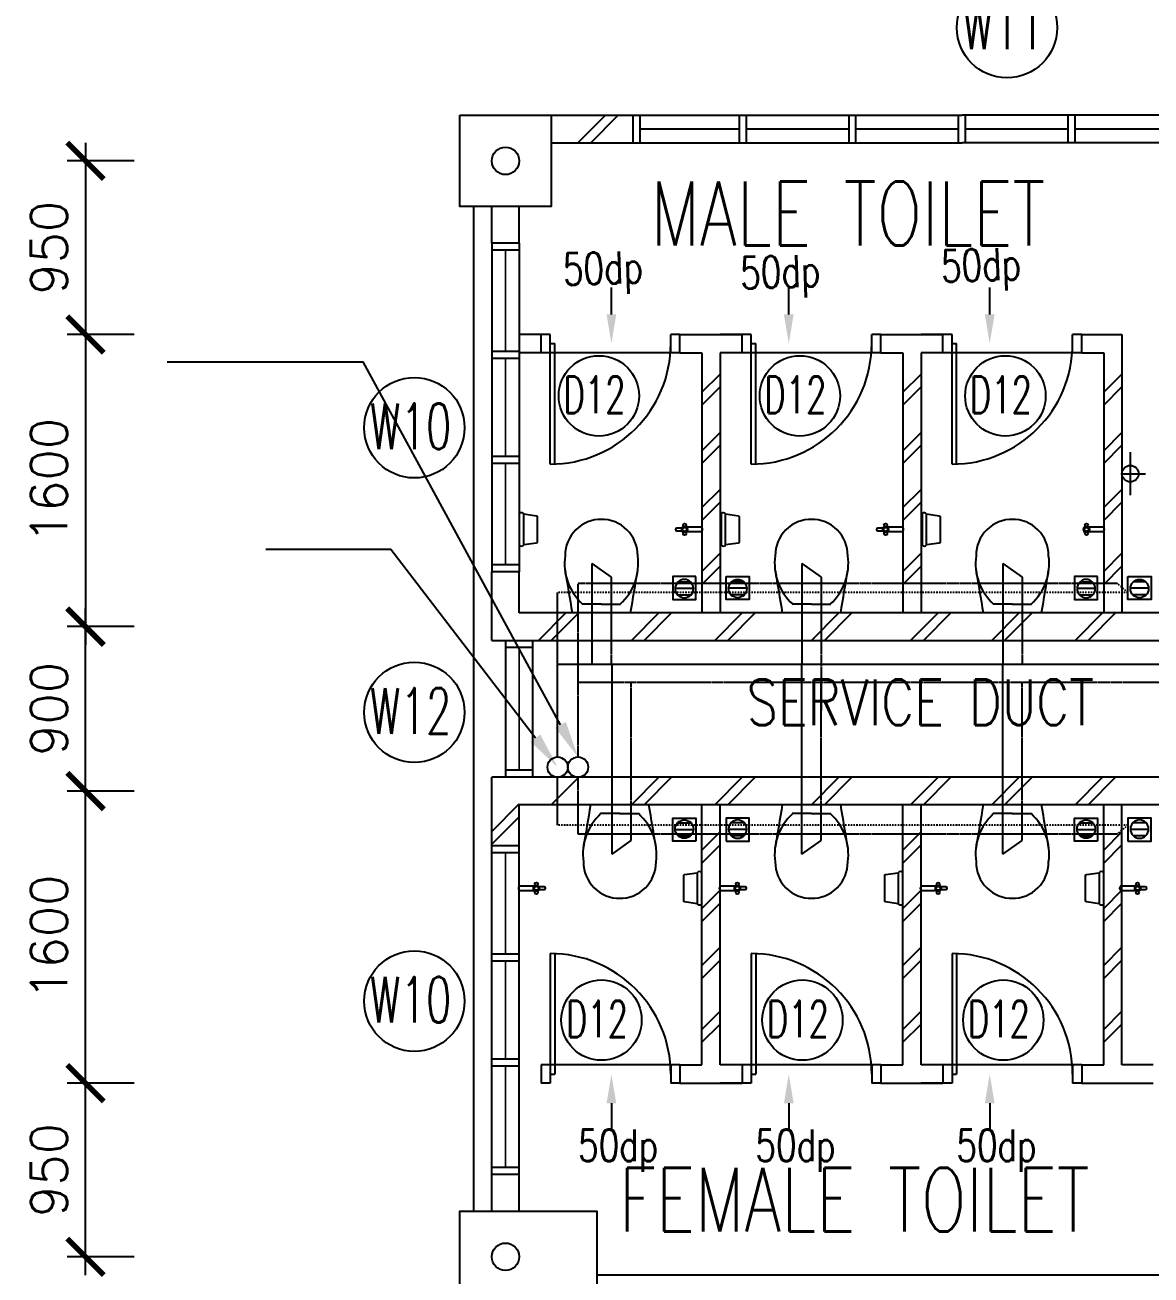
# Model space of a CAD drawing. Extents: x 2332957 to 2465864, y -1012926 to -914299.
# Drawn here: x 2347653 to 2353817, y -944837 to -937993 of the extents above; entities that cross this region are included whole.
import ezdxf
from ezdxf.enums import TextEntityAlignment as Align

# ---------------------------------------------------------------- set-up
doc = ezdxf.new("R2010")
doc.units = 0
doc.header["$LTSCALE"] = 15
doc.header["$MEASUREMENT"] = 0
doc.header["$PDMODE"] = 34
for name, pattern in [('DASHDOT', [1, 0.5, -0.25, 0, -0.25]), ('DIVIDE', [1.25, 0.5, -0.25, 0, -0.25, 0, -0.25]), ('HIDDEN', [0.375, 0.25, -0.125])]:
    doc.linetypes.add(name, pattern=pattern)
doc.layers.get('0').update_dxf_attribs({"linetype": 'CONTINUOUS'})
doc.layers.get('DEFPOINTS').update_dxf_attribs({"linetype": 'CONTINUOUS'})
for name, color, linetype in [('COL', 3, 'CONTINUOUS'), ('DIM', 7, 'CONTINUOUS'), ('DR', 7, 'CONTINUOUS'), ('FIT', 5, 'CONTINUOUS'), ('FITT', 5, 'CONTINUOUS'), ('H', 1, 'CONTINUOUS'), ('PIPE', 5, 'DIVIDE'), ('RWDP', 145, 'CONTINUOUS'), ('SANI', 7, 'CONTINUOUS'), ('SP', 220, 'CONTINUOUS'), ('T25', 7, 'CONTINUOUS'), ('TEX', 2, 'CONTINUOUS'), ('txt', 7, 'CONTINUOUS'), ('VP', 100, 'CONTINUOUS'), ('WALL', 2, 'CONTINUOUS'), ('WIN', 5, 'CONTINUOUS'), ('WIN-T', 7, 'CONTINUOUS'), ('WP', 50, 'DIVIDE')]:
    doc.layers.add(name, color=color, linetype=linetype)
doc.styles.add('ROMANS', font='romans')
doc.styles.get("Standard").update_dxf_attribs({"font": 'ROMANS.SHX'})
doc.dimstyles.new('STANDARD$0', dxfattribs={"dimscale": 0, "dimtxt": 8, "dimasz": 6, "dimexe": 1, "dimexo": 1, "dimgap": 3, "dimtad": 1, "dimdec": 0, "dimlfac": -1, "dimrnd": 1, "dimzin": 0, "dimdsep": 46, "dimtxsty": 'Standard', "dimcen": 0, "dimclrd": 5, "dimclre": 250, "dimadec": 0, "dimazin": 0, "dimtfac": 1, "dimtdec": 4, "dimtofl": 0, "dimtmove": 0, "dimatfit": 3, "dimfxl": 1, "dimtolj": 1, "dimtzin": 0, "dimarcsym": 0})

# ---------------------------------------------------------------- blocks, each defined once
blk = doc.blocks.new('_ARCHTICK')
at = {"color": 0, "linetype": 'ByBlock', "const_width": 0.15}
blk.add_lwpolyline([(-0.5, -0.5), (0.5, 0.5)], dxfattribs=at)
blk = doc.blocks.new('*D133')
at = {"layer": 'DEFPOINTS', "color": 0, "transparency": 16777216}
for p in [(2347983.9, -942187.5), (2348350.4, -942187.5), (2348350.4, -943787.5)]:
    blk.add_point(p, dxfattribs=at)
at = {"layer": 'DIM', "color": 7, "lineweight": -2, "transparency": 16777216}
for p, q in [((2347983.9, -943887.5), (2347983.9, -942087.5)), ((2348250.4, -942187.5), (2347883.9, -942187.5)), ((2348250.4, -943787.5), (2347883.9, -943787.5))]:
    blk.add_line(p, q, dxfattribs=at)
at = {"layer": 'DIM', "color": 7, "lineweight": -2, "transparency": 16777216, "xscale": 200, "yscale": 200, "zscale": 200}
for p, rotation in [((2347983.9, -942187.5), 90), ((2347983.9, -943787.5), 270)]:
    blk.add_blockref('_ARCHTICK', p, dxfattribs=dict(at, rotation=rotation))
at = {"layer": 'DIM', "color": 7, "transparency": 16777216, "insert": (2347783.9, -942987.5), "char_height": 200, "attachment_point": 5, "rotation": 90, "style": 'ROMANS'}
blk.add_mtext('\\A1;1600', dxfattribs=at)
blk = doc.blocks.new('*D134')
at = {"layer": 'DEFPOINTS', "color": 0, "transparency": 16777216}
for p in [(2347983.9, -941287.5), (2348350.4, -941287.5), (2348350.4, -942187.5)]:
    blk.add_point(p, dxfattribs=at)
at = {"layer": 'DIM', "color": 7, "lineweight": -2, "transparency": 16777216}
for p, q in [((2347983.9, -942287.5), (2347983.9, -941187.5)), ((2348250.4, -941287.5), (2347883.9, -941287.5)), ((2348250.4, -942187.5), (2347883.9, -942187.5))]:
    blk.add_line(p, q, dxfattribs=at)
at = {"layer": 'DIM', "color": 7, "lineweight": -2, "transparency": 16777216, "xscale": 200, "yscale": 200, "zscale": 200}
for p, rotation in [((2347983.9, -941287.5), 90), ((2347983.9, -942187.5), 270)]:
    blk.add_blockref('_ARCHTICK', p, dxfattribs=dict(at, rotation=rotation))
at = {"layer": 'DIM', "color": 7, "transparency": 16777216, "insert": (2347783.9, -941737.5), "char_height": 200, "attachment_point": 5, "rotation": 90, "style": 'ROMANS'}
blk.add_mtext('\\A1;900', dxfattribs=at)
blk = doc.blocks.new('*D135')
at = {"layer": 'DEFPOINTS', "color": 0, "transparency": 16777216}
for p in [(2347983.9, -943787.5), (2348350.4, -943787.5), (2348350.4, -944737.5)]:
    blk.add_point(p, dxfattribs=at)
at = {"layer": 'DIM', "color": 7, "lineweight": -2, "transparency": 16777216}
for p, q in [((2347983.9, -944837.5), (2347983.9, -943687.5)), ((2348250.4, -943787.5), (2347883.9, -943787.5)), ((2348250.4, -944737.5), (2347883.9, -944737.5))]:
    blk.add_line(p, q, dxfattribs=at)
at = {"layer": 'DIM', "color": 7, "lineweight": -2, "transparency": 16777216, "xscale": 200, "yscale": 200, "zscale": 200}
for p, rotation in [((2347983.9, -943787.5), 90), ((2347983.9, -944737.5), 270)]:
    blk.add_blockref('_ARCHTICK', p, dxfattribs=dict(at, rotation=rotation))
at = {"layer": 'DIM', "color": 7, "transparency": 16777216, "insert": (2347783.9, -944262.5), "char_height": 200, "attachment_point": 5, "rotation": 90, "style": 'ROMANS'}
blk.add_mtext('\\A1;950', dxfattribs=at)
blk = doc.blocks.new('*D140')
at = {"layer": 'DEFPOINTS', "color": 0, "transparency": 16777216}
for p in [(2348350.4, -939687.5), (2347983.9, -941287.5), (2348350.4, -941287.5)]:
    blk.add_point(p, dxfattribs=at)
at = {"layer": 'DIM', "color": 7, "lineweight": -2, "transparency": 16777216}
for p, q in [((2347983.9, -939587.5), (2347983.9, -941387.5)), ((2348250.4, -939687.5), (2347883.9, -939687.5)), ((2348250.4, -941287.5), (2347883.9, -941287.5))]:
    blk.add_line(p, q, dxfattribs=at)
at = {"layer": 'DIM', "color": 7, "lineweight": -2, "transparency": 16777216, "xscale": 200, "yscale": 200, "zscale": 200}
for p, rotation in [((2347983.9, -939687.5), 90), ((2347983.9, -941287.5), 270)]:
    blk.add_blockref('_ARCHTICK', p, dxfattribs=dict(at, rotation=rotation))
at = {"layer": 'DIM', "color": 7, "transparency": 16777216, "insert": (2347783.9, -940487.5), "char_height": 200, "attachment_point": 5, "rotation": 90, "style": 'ROMANS'}
blk.add_mtext('\\A1;1600', dxfattribs=at)
blk = doc.blocks.new('*D141')
at = {"layer": 'DEFPOINTS', "color": 0, "transparency": 16777216}
for p in [(2348350.4, -938737.5), (2347983.9, -939687.5), (2348350.4, -939687.5)]:
    blk.add_point(p, dxfattribs=at)
at = {"layer": 'DIM', "color": 7, "lineweight": -2, "transparency": 16777216}
for p, q in [((2347983.9, -938637.5), (2347983.9, -939787.5)), ((2348250.4, -938737.5), (2347883.9, -938737.5)), ((2348250.4, -939687.5), (2347883.9, -939687.5))]:
    blk.add_line(p, q, dxfattribs=at)
at = {"layer": 'DIM', "color": 7, "lineweight": -2, "transparency": 16777216, "xscale": 200, "yscale": 200, "zscale": 200}
for p, rotation in [((2347983.9, -938737.5), 90), ((2347983.9, -939687.5), 270)]:
    blk.add_blockref('_ARCHTICK', p, dxfattribs=dict(at, rotation=rotation))
at = {"layer": 'DIM', "color": 7, "transparency": 16777216, "insert": (2347783.9, -939212.5), "char_height": 200, "attachment_point": 5, "rotation": 90, "style": 'ROMANS'}
blk.add_mtext('\\A1;950', dxfattribs=at)
blk = doc.blocks.new('100FT')
at = {"layer": 'PIPE', "linetype": 'Continuous'}
blk.add_circle((0, 0), 50, dxfattribs=at)
at = {"layer": 'WP', "linetype": 'Continuous'}
for p, q in [((-37.1, 33.5), (37.1, 33.5)), ((-49.9, -2.7), (49.9, -2.7)), ((-34, -36.7), (34, -36.7))]:
    blk.add_line(p, q, dxfattribs=at)
blk = doc.blocks.new('A$C7CE3714C')
at = {"layer": 'FIT'}
blk.add_lwpolyline([(0, 0), (126, 0), (126, 126), (0, 126)], close=True, dxfattribs=at)
at = {"layer": 'FIT', "xscale": -1}
blk.add_blockref('100FT', (63, 65.7), dxfattribs=at)

msp = doc.modelspace()

# ---------------------------------------------------------------- linework, layer by layer
at = {"color": 0}
for p, q in [((2350107.9, -938987.5), (2350107.9, -944487.5)), ((2350863, -939577.5), (2350863, -939431.2)), ((2350863, -939577.5), (2350863, -939431.2)), ((2351834, -939577.5), (2351834, -939431.2)), ((2351834, -939577.5), (2351834, -939431.2)), ((2352934, -939577.5), (2352934, -939431.2)), ((2352934, -939577.5), (2352934, -939431.2)), ((2350618.6, -941164.8), (2350618.6, -941164.8)), ((2350808.6, -941164.8), (2350703.1, -941164.8)), ((2350807.7, -941164.8), (2350913.2, -941164.8)), ((2350997.7, -941164.8), (2350997.7, -941164.8)), ((2351768.8, -941164.8), (2351768.8, -941164.8)), ((2351958.8, -941164.8), (2351853.3, -941164.8)), ((2351957.9, -941164.8), (2352063.4, -941164.8)), ((2352147.9, -941164.8), (2352147.9, -941164.8)), ((2352868.4, -941164.8), (2352868.4, -941164.8)), ((2353058.4, -941164.8), (2352952.9, -941164.8)), ((2353057.5, -941164.8), (2353163, -941164.8)), ((2353247.5, -941164.8), (2353247.5, -941164.8)), ((2350968, -941212.5), (2350648.3, -941212.5)), ((2352118.2, -941212.5), (2351798.5, -941212.5)), ((2353217.8, -941212.5), (2352898.1, -941212.5)), ((2351068.4, -942262.5), (2350748.7, -942262.5)), ((2352118.2, -942262.5), (2351798.5, -942262.5)), ((2353217.8, -942262.5), (2352898.1, -942262.5)), ((2350719, -942310.2), (2350719, -942310.2)), ((2350909, -942310.2), (2350803.5, -942310.2)), ((2350908.1, -942310.2), (2351013.6, -942310.2)), ((2351098.1, -942310.2), (2351098.1, -942310.2)), ((2351768.8, -942310.2), (2351768.8, -942310.2)), ((2351958.8, -942310.2), (2351853.3, -942310.2)), ((2351957.9, -942310.2), (2352063.4, -942310.2)), ((2352147.9, -942310.2), (2352147.9, -942310.2)), ((2352868.4, -942310.2), (2352868.4, -942310.2)), ((2353058.4, -942310.2), (2352952.9, -942310.2)), ((2353057.5, -942310.2), (2353163, -942310.2)), ((2353247.5, -942310.2), (2353247.5, -942310.2)), ((2350863, -943897.5), (2350863, -944043.8)), ((2351834, -943897.5), (2351834, -944043.8)), ((2352934, -943897.5), (2352934, -944043.8))]:
    msp.add_line(p, q, dxfattribs=at)
for centre, radius, start, end in [((2350806.9, -940897.6), 197.4, 88.97321, 180.48306), ((2350809.4, -940897.6), 197.4, 359.51694, 91.02679), ((2351957.1, -940897.6), 197.4, 88.97321, 180.48306), ((2351959.6, -940897.6), 197.4, 359.51694, 91.02679), ((2353056.7, -940897.6), 197.4, 88.97321, 180.48306), ((2353059.2, -940897.6), 197.4, 359.51694, 91.02679), ((2350903, -940942.3), 296.7, 171.65588, 228.23122), ((2350713.3, -940942.3), 296.7, 311.76878, 8.34412), ((2352053.2, -940942.3), 296.7, 171.65588, 228.23122), ((2351863.5, -940942.3), 296.7, 311.76878, 8.34412), ((2353152.9, -940942.3), 296.7, 171.65588, 228.23122), ((2352963.1, -940942.3), 296.7, 311.76878, 8.34412), ((2374577.8, -937138), 24273.9, 189.10107, 189.66319), ((2327038.5, -937138), 24273.9, 350.33681, 350.89893), ((2375728, -937138), 24273.9, 189.10107, 189.66319), ((2328188.7, -937138), 24273.9, 350.33681, 350.89893), ((2376827.6, -937138), 24273.9, 189.10107, 189.66319), ((2329288.3, -937138), 24273.9, 350.33681, 350.89893), ((2374678.2, -946337), 24273.9, 170.33681, 170.89893), ((2327138.9, -946337), 24273.9, 9.10107, 9.66319), ((2375728, -946337), 24273.9, 170.33681, 170.89893), ((2328188.7, -946337), 24273.9, 9.10107, 9.66319), ((2376827.6, -946337), 24273.9, 170.33681, 170.89893), ((2329288.3, -946337), 24273.9, 9.10107, 9.66319), ((2351003.4, -942532.7), 296.7, 131.76878, 188.34412), ((2350813.7, -942532.7), 296.7, 351.65588, 48.23122), ((2352053.2, -942532.7), 296.7, 131.76878, 188.34412), ((2351863.5, -942532.7), 296.7, 351.65588, 48.23122), ((2353152.9, -942532.7), 296.7, 131.76878, 188.34412), ((2352963.1, -942532.7), 296.7, 351.65588, 48.23122), ((2350907.3, -942577.4), 197.4, 179.51694, 271.02679), ((2350909.8, -942577.4), 197.4, 268.97321, 0.48306), ((2351957.1, -942577.4), 197.4, 179.51694, 271.02679), ((2351959.6, -942577.4), 197.4, 268.97321, 0.48306), ((2353056.7, -942577.4), 197.4, 179.51694, 271.02679), ((2353059.2, -942577.4), 197.4, 268.97321, 0.48306)]:
    msp.add_arc(centre, radius, start, end, dxfattribs=at)
for points in [[(2350836.4, -939577.5), (2350889.7, -939577.5), (2350863, -939737.5)], [(2350836.4, -939577.5), (2350889.7, -939577.5), (2350863, -939737.5)], [(2351807.4, -939577.5), (2351860.7, -939577.5), (2351834, -939737.5)], [(2351807.4, -939577.5), (2351860.7, -939577.5), (2351834, -939737.5)], [(2352907.4, -939577.5), (2352960.7, -939577.5), (2352934, -939737.5)], [(2352907.4, -939577.5), (2352960.7, -939577.5), (2352934, -939737.5)], [(2350836.4, -943897.5), (2350889.7, -943897.5), (2350863, -943737.5)], [(2351807.4, -943897.5), (2351860.7, -943897.5), (2351834, -943737.5)], [(2352907.4, -943897.5), (2352960.7, -943897.5), (2352934, -943737.5)]]:
    msp.add_solid(points, dxfattribs=at)
at = {"layer": 'COL', "color": 0}
for points in [[(2350032.9, -938487.5), (2350532.9, -938487.5), (2350532.9, -938987.5), (2350032.9, -938987.5)], [(2350032.9, -938487.5), (2350532.9, -938487.5), (2350532.9, -938987.5), (2350032.9, -938987.5)], [(2350782.9, -944987.5), (2350032.9, -944987.5), (2350032.9, -944487.5), (2350782.9, -944487.5)], [(2350782.9, -944487.5), (2350782.9, -944987.5), (2350032.9, -944987.5), (2350032.9, -944487.5)]]:
    msp.add_lwpolyline(points, close=True, dxfattribs=at)
at = {"layer": 'DR', "color": 0}
for p, q in [((2350477.9, -939787.5), (2350477.9, -939687.5)), ((2350527.9, -939687.5), (2350477.9, -939687.5)), ((2350527.9, -940397.5), (2350527.9, -939687.5)), ((2350527.9, -939787.5), (2350527.9, -939687.5)), ((2351237.9, -939687.5), (2351187.9, -939687.5)), ((2351187.9, -939787.5), (2351187.9, -939687.5)), ((2351237.9, -939787.5), (2351237.9, -939687.5)), ((2351577.9, -939787.5), (2351577.9, -939687.5)), ((2351627.9, -939687.5), (2351577.9, -939687.5)), ((2351627.9, -940397.5), (2351627.9, -939687.5)), ((2351627.9, -939787.5), (2351627.9, -939687.5)), ((2352337.9, -939687.5), (2352287.9, -939687.5)), ((2352287.9, -939787.5), (2352287.9, -939687.5)), ((2352337.9, -939787.5), (2352337.9, -939687.5)), ((2352677.9, -939787.5), (2352677.9, -939687.5)), ((2352727.9, -939687.5), (2352677.9, -939687.5)), ((2352727.9, -940397.5), (2352727.9, -939687.5)), ((2352727.9, -939787.5), (2352727.9, -939687.5)), ((2353437.9, -939687.5), (2353387.9, -939687.5)), ((2353387.9, -939787.5), (2353387.9, -939687.5)), ((2353437.9, -939787.5), (2353437.9, -939687.5)), ((2350527.9, -939787.5), (2350477.9, -939787.5)), ((2350527.9, -939737.5), (2350552.9, -939737.5)), ((2351187.9, -939787.5), (2350527.9, -939787.5)), ((2350552.9, -940397), (2350552.9, -939737.5)), ((2351237.9, -939787.5), (2351187.9, -939787.5)), ((2351627.9, -939787.5), (2351577.9, -939787.5)), ((2351627.9, -939737.5), (2351652.9, -939737.5)), ((2352287.9, -939787.5), (2351627.9, -939787.5)), ((2351652.9, -940397), (2351652.9, -939737.5)), ((2352337.9, -939787.5), (2352287.9, -939787.5)), ((2352727.9, -939787.5), (2352677.9, -939787.5)), ((2352727.9, -939737.5), (2352752.9, -939737.5)), ((2353387.9, -939787.5), (2352727.9, -939787.5)), ((2352752.9, -940397), (2352752.9, -939737.5)), ((2353437.9, -939787.5), (2353387.9, -939787.5)), ((2353657.9, -940450), (2353786, -940450)), ((2350527.9, -943077.5), (2350527.9, -943787.5)), ((2350552.9, -943078), (2350552.9, -943737.5)), ((2351627.9, -943077.5), (2351627.9, -943787.5)), ((2351652.9, -943078), (2351652.9, -943737.5)), ((2352727.9, -943077.5), (2352727.9, -943787.5)), ((2352752.9, -943078), (2352752.9, -943737.5)), ((2350477.9, -943687.5), (2350477.9, -943787.5)), ((2350527.9, -943687.5), (2350477.9, -943687.5)), ((2350527.9, -943687.5), (2350527.9, -943787.5)), ((2351187.9, -943687.5), (2350527.9, -943687.5)), ((2351237.9, -943687.5), (2351187.9, -943687.5)), ((2351187.9, -943687.5), (2351187.9, -943787.5)), ((2351237.9, -943687.5), (2351237.9, -943787.5)), ((2351577.9, -943687.5), (2351577.9, -943787.5)), ((2351627.9, -943687.5), (2351577.9, -943687.5)), ((2351627.9, -943687.5), (2351627.9, -943787.5)), ((2352287.9, -943687.5), (2351627.9, -943687.5)), ((2352337.9, -943687.5), (2352287.9, -943687.5)), ((2352287.9, -943687.5), (2352287.9, -943787.5)), ((2352337.9, -943687.5), (2352337.9, -943787.5)), ((2352677.9, -943687.5), (2352677.9, -943787.5)), ((2352727.9, -943687.5), (2352677.9, -943687.5)), ((2352727.9, -943687.5), (2352727.9, -943787.5)), ((2353387.9, -943687.5), (2352727.9, -943687.5)), ((2353437.9, -943687.5), (2353387.9, -943687.5)), ((2353387.9, -943687.5), (2353387.9, -943787.5)), ((2353437.9, -943687.5), (2353437.9, -943787.5)), ((2350527.9, -943737.5), (2350552.9, -943737.5)), ((2351627.9, -943737.5), (2351652.9, -943737.5)), ((2352727.9, -943737.5), (2352752.9, -943737.5)), ((2350527.9, -943787.5), (2350477.9, -943787.5)), ((2351237.9, -943787.5), (2351187.9, -943787.5)), ((2351627.9, -943787.5), (2351577.9, -943787.5)), ((2352337.9, -943787.5), (2352287.9, -943787.5)), ((2352727.9, -943787.5), (2352677.9, -943787.5)), ((2353437.9, -943787.5), (2353387.9, -943787.5))]:
    msp.add_line(p, q, dxfattribs=at)
msp.add_lwpolyline([(2353703.3, -940332.7), (2353703.3, -940450), (2353703.3, -940567.3)], dxfattribs=at)
msp.add_circle((2353703.3, -940450), 45.3, dxfattribs=at)
for centre, start, end in [((2350527.9, -939737.5), 270, 0), ((2351627.9, -939737.5), 270, 0), ((2352727.9, -939737.5), 270, 0), ((2350527.9, -943737.5), 0, 90), ((2351627.9, -943737.5), 0, 90), ((2352727.9, -943737.5), 0, 90)]:
    msp.add_arc(centre, 660, start, end, dxfattribs=at)
at = {"layer": 'FITT', "color": 0}
for p, q in [((2351258.8, -940745.1), (2351258.8, -940738.3)), ((2351268.8, -940745.1), (2351268.8, -940738.3)), ((2351352.4, -940742.5), (2351276.1, -940742.5)), ((2352358.8, -940745.1), (2352358.8, -940738.3)), ((2352368.8, -940745.1), (2352368.8, -940738.3)), ((2352452.4, -940742.5), (2352376.1, -940742.5)), ((2353458.8, -940745.1), (2353458.8, -940738.3)), ((2353468.8, -940745.1), (2353468.8, -940738.3)), ((2353552.4, -940742.5), (2353476.1, -940742.5)), ((2351258.8, -940771.8), (2351258.8, -940765)), ((2351268.8, -940771.8), (2351268.8, -940765)), ((2351352.4, -940767.5), (2351276.1, -940767.5)), ((2352358.8, -940771.8), (2352358.8, -940765)), ((2352368.8, -940771.8), (2352368.8, -940765)), ((2352452.4, -940767.5), (2352376.1, -940767.5)), ((2353458.8, -940771.8), (2353458.8, -940765)), ((2353468.8, -940771.8), (2353468.8, -940765)), ((2353552.4, -940767.5), (2353476.1, -940767.5)), ((2350363.4, -942707.5), (2350439.8, -942707.5)), ((2350363.4, -942707.5), (2350439.8, -942707.5)), ((2350363.4, -942732.5), (2350439.8, -942732.5)), ((2350363.4, -942732.5), (2350439.8, -942732.5)), ((2350447, -942703.2), (2350447, -942710)), ((2350447, -942729.9), (2350447.1, -942736.7)), ((2350457, -942703.2), (2350457, -942710)), ((2350457, -942729.9), (2350457.1, -942736.7)), ((2351463.4, -942707.5), (2351539.8, -942707.5)), ((2351463.4, -942732.5), (2351539.8, -942732.5)), ((2351547, -942703.2), (2351547, -942710)), ((2351547, -942729.9), (2351547.1, -942736.7)), ((2351557, -942703.2), (2351557, -942710)), ((2351557, -942729.9), (2351557.1, -942736.7)), ((2352563.4, -942707.5), (2352639.8, -942707.5)), ((2352563.4, -942732.5), (2352639.8, -942732.5)), ((2352647, -942703.2), (2352647, -942710)), ((2352647, -942729.9), (2352647.1, -942736.7)), ((2352657, -942703.2), (2352657, -942710)), ((2352657, -942729.9), (2352657.1, -942736.7)), ((2353654.7, -942707.5), (2353731, -942707.5)), ((2353654.7, -942732.5), (2353731, -942732.5)), ((2353738.3, -942703.2), (2353738.3, -942710)), ((2353738.3, -942729.9), (2353738.3, -942736.7)), ((2353748.3, -942703.2), (2353748.3, -942710)), ((2353748.3, -942729.9), (2353748.3, -942736.7))]:
    msp.add_line(p, q, dxfattribs=at)
at = {"layer": 'FITT', "color": 0, "elevation": 0}
for points in [[(2351248, -940747.5), (2351221.3, -940747.6, 1), (2351221.3, -940762.6), (2351248, -940762.5)], [(2352348, -940747.5), (2352321.3, -940747.6, 1), (2352321.3, -940762.6), (2352348, -940762.5)], [(2350467.9, -942727.5), (2350494.5, -942727.4, 1), (2350494.5, -942712.4), (2350467.9, -942712.5)], [(2351567.9, -942727.5), (2351594.5, -942727.4, 1), (2351594.5, -942712.4), (2351567.9, -942712.5)], [(2352667.9, -942727.5), (2352694.5, -942727.4, 1), (2352694.5, -942712.4), (2352667.9, -942712.5)], [(2353759.1, -942727.5), (2353785.8, -942727.4, 1), (2353785.8, -942712.4), (2353759.1, -942712.5)]]:
    msp.add_lwpolyline(points, format="xyb", dxfattribs=at)
at = {"layer": 'FITT', "color": 0}
for centre, radius in [((2351263.8, -940755), 11.1), ((2351263.8, -940731.3), 8.61), ((2352363.8, -940755), 11.1), ((2352363.8, -940731.3), 8.61), ((2353463.8, -940755), 11.1), ((2353463.8, -940731.3), 8.61), ((2351263.8, -940778.8), 8.61), ((2352363.8, -940778.8), 8.61), ((2353463.8, -940778.8), 8.61), ((2350452, -942720), 11.1), ((2350452, -942696.2), 8.61), ((2350452.1, -942743.7), 8.61), ((2351552, -942720), 11.1), ((2351552, -942696.2), 8.61), ((2351552.1, -942743.7), 8.61), ((2352652, -942720), 11.1), ((2352652, -942696.2), 8.61), ((2352652.1, -942743.7), 8.61), ((2353743.3, -942720), 11.1), ((2353743.3, -942696.2), 8.61), ((2353743.3, -942743.7), 8.61)]:
    msp.add_circle(centre, radius, dxfattribs=at)
for centre, radius, start, end in [((2351263.8, -940755), 17.5, 106.78275, 253.2851), ((2351263.8, -940755), 17.5, 286.78275, 73.2851), ((2351349.2, -940755), 12.9, 284.6714, 75.39645), ((2352363.8, -940755), 17.5, 106.78275, 253.2851), ((2352363.8, -940755), 17.5, 286.78275, 73.2851), ((2352449.2, -940755), 12.9, 284.6714, 75.39645), ((2353463.8, -940755), 17.5, 106.78275, 253.2851), ((2353463.8, -940755), 17.5, 286.78275, 73.2851), ((2353549.2, -940755), 12.9, 284.6714, 75.39645), ((2350366.7, -942720), 12.9, 104.6714, 255.39645), ((2350366.7, -942720), 12.9, 104.6714, 255.39645), ((2350452, -942720), 17.5, 106.78275, 253.2851), ((2350452, -942720), 17.5, 286.78275, 73.2851), ((2351466.7, -942720), 12.9, 104.6714, 255.39645), ((2351552, -942720), 17.5, 106.78275, 253.2851), ((2351552, -942720), 17.5, 286.78275, 73.2851), ((2352566.7, -942720), 12.9, 104.6714, 255.39645), ((2352652, -942720), 17.5, 106.78275, 253.2851), ((2352652, -942720), 17.5, 286.78275, 73.2851), ((2353657.9, -942720), 12.9, 104.6714, 255.39645), ((2353743.3, -942720), 17.5, 106.78275, 253.2851), ((2353743.3, -942720), 17.5, 286.78275, 73.2851)]:
    msp.add_arc(centre, radius, start, end, dxfattribs=at)
at = {"layer": 'H', "color": 0}
for p, q in [((2350679.8, -938637.5), (2350829.8, -938487.5)), ((2350750.5, -938637.5), (2350900.5, -938487.5)), ((2351357.9, -940004.3), (2351457.9, -939904.3)), ((2352457.9, -940004.3), (2352557.9, -939904.3)), ((2353557.9, -940004.3), (2353657.9, -939904.3)), ((2351357.9, -940075.1), (2351457.9, -939975.1)), ((2352457.9, -940075.1), (2352557.9, -939975.1)), ((2353557.9, -940075.1), (2353657.9, -939975.1)), ((2351357.9, -940323.9), (2351457.9, -940223.9)), ((2352457.9, -940323.9), (2352557.9, -940223.9)), ((2353557.9, -940323.9), (2353657.9, -940223.9)), ((2351357.9, -940394.6), (2351457.9, -940294.6)), ((2352457.9, -940394.6), (2352557.9, -940294.6)), ((2353557.9, -940394.6), (2353657.9, -940294.6)), ((2351357.9, -940635.7), (2351457.9, -940535.7)), ((2352457.9, -940635.7), (2352557.9, -940535.7)), ((2353557.9, -940635.7), (2353657.9, -940535.7)), ((2351357.9, -940706.4), (2351457.9, -940606.4)), ((2352457.9, -940706.4), (2352557.9, -940606.4)), ((2353557.9, -940706.4), (2353657.9, -940606.4)), ((2351357.9, -940986), (2351457.9, -940886)), ((2352457.9, -940986), (2352557.9, -940886)), ((2353557.9, -940986), (2353657.9, -940886)), ((2351357.9, -941056.7), (2351457.9, -940956.7)), ((2352457.9, -941056.7), (2352557.9, -940956.7)), ((2353557.9, -941056.7), (2353657.9, -940956.7)), ((2350463.1, -941362.5), (2350613.1, -941212.5)), ((2350533.8, -941362.5), (2350683.8, -941212.5)), ((2350972.1, -941362.5), (2351122.1, -941212.5)), ((2351042.8, -941362.5), (2351192.8, -941212.5)), ((2351428.9, -941362.5), (2351578.9, -941212.5)), ((2351499.6, -941362.5), (2351649.6, -941212.5)), ((2351958.4, -941362.5), (2352108.4, -941212.5)), ((2352029.1, -941362.5), (2352179.1, -941212.5)), ((2352501, -941362.5), (2352651, -941212.5)), ((2352571.7, -941362.5), (2352721.7, -941212.5)), ((2352945.1, -941362.5), (2353095.1, -941212.5)), ((2353015.8, -941362.5), (2353165.8, -941212.5)), ((2353401.9, -941362.5), (2353551.9, -941212.5)), ((2353472.6, -941362.5), (2353622.6, -941212.5)), ((2350533.8, -942262.5), (2350683.8, -942112.5)), ((2350972.1, -942262.5), (2351122.1, -942112.5)), ((2351042.8, -942262.5), (2351192.8, -942112.5)), ((2351428.9, -942262.5), (2351578.9, -942112.5)), ((2351499.6, -942262.5), (2351649.6, -942112.5)), ((2351958.4, -942262.5), (2352108.4, -942112.5)), ((2352029.1, -942262.5), (2352179.1, -942112.5)), ((2352501, -942262.5), (2352651, -942112.5)), ((2352571.7, -942262.5), (2352721.7, -942112.5)), ((2352945.1, -942262.5), (2353095.1, -942112.5)), ((2353015.8, -942262.5), (2353165.8, -942112.5)), ((2353401.9, -942262.5), (2353551.9, -942112.5)), ((2353472.6, -942262.5), (2353622.6, -942112.5)), ((2350207.9, -942408.3), (2350357.9, -942258.3)), ((2350207.9, -942479), (2350357.9, -942329)), ((2351357.9, -942511.1), (2351457.9, -942411.1)), ((2352457.9, -942511.1), (2352557.9, -942411.1)), ((2353557.9, -942511.1), (2353657.9, -942411.1)), ((2351357.9, -942581.8), (2351457.9, -942481.8)), ((2352457.9, -942581.8), (2352557.9, -942481.8)), ((2353557.9, -942581.8), (2353657.9, -942481.8)), ((2351357.9, -942830.6), (2351457.9, -942730.6)), ((2352457.9, -942830.6), (2352557.9, -942730.6)), ((2353557.9, -942830.6), (2353657.9, -942730.6)), ((2351357.9, -942901.3), (2351457.9, -942801.3)), ((2352457.9, -942901.3), (2352557.9, -942801.3)), ((2353557.9, -942901.3), (2353657.9, -942801.3)), ((2351357.9, -943142.4), (2351457.9, -943042.4)), ((2352457.9, -943142.4), (2352557.9, -943042.4)), ((2353557.9, -943142.4), (2353657.9, -943042.4)), ((2351357.9, -943213.1), (2351457.9, -943113.1)), ((2352457.9, -943213.1), (2352557.9, -943113.1)), ((2353557.9, -943213.1), (2353657.9, -943113.1)), ((2351357.9, -943492.7), (2351457.9, -943392.7)), ((2352457.9, -943492.7), (2352557.9, -943392.7)), ((2353557.9, -943492.7), (2353657.9, -943392.7)), ((2351357.9, -943563.5), (2351457.9, -943463.5)), ((2352457.9, -943563.5), (2352557.9, -943463.5)), ((2353557.9, -943563.5), (2353657.9, -943463.5))]:
    msp.add_line(p, q, dxfattribs=at)
at = {"layer": 'RWDP', "color": 0}
for centre in [(2350282.9, -938737.5), (2350282.9, -944737.5)]:
    msp.add_circle(centre, 75, dxfattribs=at)
at = {"layer": 'SANI', "color": 0}
for points in [[(2350382.7, -940839.8), (2350382.9, -940670.2, 0.565426), (2350354.8, -940672.8, 0.460184)], [(2350357.9, -940668.4), (2350357.9, -940841.6, 0.460184), (2350382.9, -940839.8)], [(2350382.9, -940670.2), (2350452.6, -940680.1, -0.373687), (2350456.9, -940685.1), (2350456.7, -940825.2, -0.373687), (2350452.4, -940830.1), (2350382.7, -940839.9)], [(2351488.2, -940839.8), (2351488.4, -940670.2, 0.460184), (2351463.4, -940668.4, 0.460184)], [(2351463.4, -940668.4), (2351463.4, -940841.6, 0.460184), (2351488.4, -940839.8)], [(2351488.4, -940670.2), (2351558.1, -940680.1, -0.373687), (2351562.4, -940685.1), (2351562.2, -940825.2, -0.373687), (2351557.9, -940830.1), (2351488.2, -940839.9)], [(2352588.2, -940839.8), (2352588.4, -940670.2, 0.460184), (2352563.4, -940668.4, 0.460184)], [(2352563.4, -940668.4), (2352563.4, -940841.6, 0.460184), (2352588.4, -940839.8)], [(2352588.4, -940670.2), (2352658.1, -940680.1, -0.373687), (2352662.4, -940685.1), (2352662.2, -940825.2, -0.373687), (2352657.9, -940830.1), (2352588.2, -940839.9)], [(2351332.9, -942804.8), (2351263.2, -942794.9, -0.373687), (2351259, -942789.9), (2351259.1, -942649.8, -0.373687), (2351263.5, -942644.9), (2351333.2, -942635.1)], [(2351357.9, -942806.6), (2351357.9, -942633.4, 0.460184), (2351332.9, -942635.2)], [(2351333.2, -942635.2), (2351332.9, -942804.8, 0.565426), (2351361.1, -942802.2, 0.460184)], [(2352432.9, -942804.8), (2352363.2, -942794.9, -0.373687), (2352359, -942789.9), (2352359.1, -942649.8, -0.373687), (2352363.5, -942644.9), (2352433.2, -942635.1)], [(2352457.9, -942806.6), (2352457.9, -942633.4, 0.460184), (2352432.9, -942635.2)], [(2352433.2, -942635.2), (2352432.9, -942804.8, 0.565426), (2352461.1, -942802.2, 0.460184)], [(2353532.9, -942804.8), (2353463.2, -942794.9, -0.373687), (2353459, -942789.9), (2353459.1, -942649.8, -0.373687), (2353463.5, -942644.9), (2353533.2, -942635.1)], [(2353557.9, -942806.6), (2353557.9, -942633.4, 0.460184), (2353532.9, -942635.2)], [(2353533.2, -942635.2), (2353532.9, -942804.8, 0.565426), (2353561.1, -942802.2, 0.460184)]]:
    msp.add_lwpolyline(points, format="xyb", dxfattribs=at)
at = {"layer": 'SP', "color": 0, "linetype": 'ByBlock'}
for p, q in [((2349656.1, -940864.9), (2348970.6, -940864.9)), ((2350447, -941898), (2349656.1, -940864.9)), ((2350568.6, -942001), (2350568.6, -941101.3))]:
    msp.add_line(p, q, dxfattribs=at)
at = {"layer": 'SP', "color": 0}
for p, q in [((2350755.9, -940942.3), (2350755.9, -941494.1)), ((2351906.1, -940942.3), (2351906.1, -941494.1)), ((2353005.7, -940942.3), (2353005.7, -941494.1)), ((2355090, -941494.1), (2350568.6, -941494.1)), ((2350866.3, -942532.7), (2350866.3, -941494.1)), ((2351906.1, -942532.7), (2351906.1, -941494.1)), ((2353005.7, -942532.7), (2353005.7, -941494.1))]:
    msp.add_line(p, q, dxfattribs=at)
msp.add_circle((2350568.6, -942056.8), 55.7, dxfattribs=at)
at = {"layer": 'SP', "color": 0, "linetype": 'ByBlock'}
msp.add_solid([(2350473.5, -941877.7), (2350420.6, -941918.2), (2350568.6, -942056.8)], dxfattribs=at)
at = {"layer": 'VP', "color": 0}
for p, q in [((2348430.8, -939837.2), (2349503.3, -939837.2)), ((2350584.5, -941825.3), (2349503.3, -939837.2)), ((2350755.9, -940942.3), (2350861, -941017.2)), ((2351906.1, -940942.3), (2352011.2, -941017.2)), ((2353005.7, -940942.3), (2353110.8, -941017.2)), ((2350866.3, -942532.7), (2350971.5, -942457.8)), ((2351906.1, -942532.7), (2352011.2, -942457.8)), ((2353005.7, -942532.7), (2353110.8, -942457.8))]:
    msp.add_line(p, q, dxfattribs=at)
at = {"layer": 'VP', "color": 0, "linetype": 'HIDDEN'}
for p, q in [((2350861, -941017.2), (2350861, -941494.1)), ((2352011.2, -941017.2), (2352011.2, -941747.9)), ((2353110.8, -941017.2), (2353110.8, -941494.1)), ((2353632.1, -941051.3), (2350680.1, -941051.3)), ((2350680.1, -942001), (2350680.1, -941051.3)), ((2355190, -941594.1), (2350680.1, -941594.1)), ((2350971.5, -942457.8), (2350971.5, -941594.1)), ((2352011.2, -942457.8), (2352011.2, -941594.1)), ((2353110.8, -942457.8), (2353110.8, -941594.1)), ((2350680.1, -942423.7), (2350680.1, -942112.5)), ((2353632.1, -942423.7), (2350680.1, -942423.7))]:
    msp.add_line(p, q, dxfattribs=at)
at = {"layer": 'VP', "color": 0, "linetype": 'DASHDOT'}
for p, q in [((2353691, -941101.3), (2353632.1, -941051.3)), ((2353691, -942373.7), (2353632.1, -942423.7))]:
    msp.add_line(p, q, dxfattribs=at)
at = {"layer": 'VP', "color": 0}
msp.add_circle((2350680.1, -942056.8), 55.7, dxfattribs=at)
msp.add_solid([(2350613.8, -941809.4), (2350555.2, -941841.3), (2350680.1, -942001)], dxfattribs=at)
at = {"layer": 'WALL', "color": 0}
for p, q in [((2350532.9, -938487.5), (2350982.9, -938487.5)), ((2350982.9, -938637.5), (2350982.9, -938487.5)), ((2350982.9, -938637.5), (2350982.9, -938487.5)), ((2350532.9, -938637.5), (2350982.9, -938637.5)), ((2350207.9, -939187.5), (2350207.9, -938987.5)), ((2350357.9, -939187.5), (2350357.9, -938987.5)), ((2350357.9, -939187.5), (2350207.9, -939187.5)), ((2350477.9, -939687.5), (2350357.9, -939687.5)), ((2351237.9, -939687.5), (2351577.9, -939687.5)), ((2351357.9, -939687.5), (2351457.9, -939687.5)), ((2351577.9, -939687.5), (2351457.9, -939687.5)), ((2352337.9, -939687.5), (2352677.9, -939687.5)), ((2352457.9, -939687.5), (2352557.9, -939687.5)), ((2352677.9, -939687.5), (2352557.9, -939687.5)), ((2353437.9, -939687.5), (2353657.9, -939687.5)), ((2353557.9, -939687.5), (2353657.9, -939687.5)), ((2353657.9, -939687.5), (2353657.9, -941212.5)), ((2350477.9, -939787.5), (2350357.9, -939787.5)), ((2351237.9, -939787.5), (2351357.9, -939787.5)), ((2351357.9, -939787.5), (2351357.9, -941212.5)), ((2351457.9, -939787.5), (2351457.9, -941212.5)), ((2351577.9, -939787.5), (2351457.9, -939787.5)), ((2352337.9, -939787.5), (2352457.9, -939787.5)), ((2352457.9, -939787.5), (2352457.9, -941212.5)), ((2352557.9, -939787.5), (2352557.9, -941212.5)), ((2352677.9, -939787.5), (2352557.9, -939787.5)), ((2353437.9, -939787.5), (2353557.9, -939787.5)), ((2353557.9, -939787.5), (2353557.9, -941212.5)), ((2350207.9, -941362.5), (2350207.9, -940987.5)), ((2350357.9, -940987.5), (2350207.9, -940987.5)), ((2350207.9, -941362.5), (2350207.9, -940987.5)), ((2350357.9, -941212.5), (2350357.9, -940987.5)), ((2350357.9, -941212.5), (2350357.9, -940987.5)), ((2354758.3, -941212.5), (2350357.9, -941212.5)), ((2354808.3, -941212.5), (2350357.9, -941212.5)), ((2350207.9, -942487.5), (2350207.9, -942112.5)), ((2350207.9, -942487.5), (2350207.9, -942112.5)), ((2357057.9, -942112.5), (2350207.9, -942112.5)), ((2350357.9, -942487.5), (2350357.9, -942262.5)), ((2350357.9, -942487.5), (2350357.9, -942262.5)), ((2356907.9, -942262.5), (2350357.9, -942262.5)), ((2351357.9, -943687.5), (2351357.9, -942262.5)), ((2351457.9, -943687.5), (2351457.9, -942262.5)), ((2352457.9, -943687.5), (2352457.9, -942262.5)), ((2352557.9, -943687.5), (2352557.9, -942262.5)), ((2353557.9, -943687.5), (2353557.9, -942262.5)), ((2353657.9, -943687.5), (2353657.9, -942262.5)), ((2350357.9, -942487.5), (2350207.9, -942487.5)), ((2351237.9, -943687.5), (2351357.9, -943687.5)), ((2351577.9, -943687.5), (2351457.9, -943687.5)), ((2352337.9, -943687.5), (2352457.9, -943687.5)), ((2352677.9, -943687.5), (2352557.9, -943687.5)), ((2353437.9, -943687.5), (2353557.9, -943687.5)), ((2353828.1, -943687.5), (2353657.9, -943687.5)), ((2351237.9, -943787.5), (2351577.9, -943787.5)), ((2351357.9, -943787.5), (2351457.9, -943787.5)), ((2351577.9, -943787.5), (2351457.9, -943787.5)), ((2352337.9, -943787.5), (2352677.9, -943787.5)), ((2352457.9, -943787.5), (2352557.9, -943787.5)), ((2352677.9, -943787.5), (2352557.9, -943787.5)), ((2353437.9, -943787.5), (2353657.9, -943787.5)), ((2353557.9, -943787.5), (2353657.9, -943787.5)), ((2353657.9, -943787.5), (2353828.1, -943787.5)), ((2350207.9, -944487.5), (2350207.9, -944287.5)), ((2350357.9, -944287.5), (2350207.9, -944287.5)), ((2350357.9, -944487.5), (2350357.9, -944287.5)), ((2354982.9, -944837.5), (2350782.9, -944837.5))]:
    msp.add_line(p, q, dxfattribs=at)
at = {"layer": 'WALL', "color": 0, "linetype": 'Continuous'}
msp.add_line((2350207.9, -941362.5), (2354808.3, -941362.5), dxfattribs=at)
at = {"layer": 'WIN', "color": 0}
for p, q in [((2350982.9, -938487.5), (2352782.9, -938487.5)), ((2351020.9, -938637.5), (2351020.9, -938487.5)), ((2351563.9, -938637.5), (2351563.9, -938487.5)), ((2351601.9, -938637.5), (2351601.9, -938487.5)), ((2352163.9, -938637.5), (2352163.9, -938487.5)), ((2352201.9, -938637.5), (2352201.9, -938487.5)), ((2352763.9, -938637.5), (2352763.9, -938487.5)), ((2354582.9, -938487.5), (2352782.9, -938487.5)), ((2352801.9, -938637.5), (2352801.9, -938487.5)), ((2353363.9, -938637.5), (2353363.9, -938487.5)), ((2353401.9, -938637.5), (2353401.9, -938487.5)), ((2350982.9, -938637.5), (2352782.9, -938637.5)), ((2354582.9, -938637.5), (2352782.9, -938637.5)), ((2350207.9, -939187.5), (2350207.9, -940987.5)), ((2350357.9, -939225.5), (2350207.9, -939225.5)), ((2350357.9, -939187.5), (2350357.9, -940987.5)), ((2350357.9, -939781.2), (2350207.9, -939781.2)), ((2350357.9, -939819.2), (2350207.9, -939819.2)), ((2350357.9, -940355.8), (2350207.9, -940355.8)), ((2350357.9, -940393.8), (2350207.9, -940393.8)), ((2350357.9, -940949.5), (2350207.9, -940949.5)), ((2350282.9, -941362.5), (2350282.9, -942112.5)), ((2350432.9, -942112.5), (2350432.9, -941362.5)), ((2350432.9, -941402.5), (2350282.9, -941402.5)), ((2350432.9, -942072.5), (2350282.9, -942072.5)), ((2350207.9, -944287.5), (2350207.9, -942487.5)), ((2350357.9, -942525.5), (2350207.9, -942525.5)), ((2350357.9, -944287.5), (2350357.9, -942487.5)), ((2350357.9, -943081.2), (2350207.9, -943081.2)), ((2350357.9, -943119.2), (2350207.9, -943119.2)), ((2350357.9, -943655.8), (2350207.9, -943655.8)), ((2350357.9, -943693.8), (2350207.9, -943693.8)), ((2350357.9, -944249.5), (2350207.9, -944249.5))]:
    msp.add_line(p, q, dxfattribs=at)
at = {"layer": 'WIN', "color": 0, "const_width": 10, "flags": 128}
for points in [[(2351020.9, -938562.5), (2351563.9, -938562.5)], [(2351601.9, -938562.5), (2352163.9, -938562.5)], [(2352201.9, -938562.5), (2352763.9, -938562.5)], [(2353363.9, -938562.5), (2352801.9, -938562.5)], [(2353963.9, -938562.5), (2353401.9, -938562.5)], [(2350282.9, -939225.5), (2350282.9, -939781.2)], [(2350282.9, -939819.2), (2350282.9, -940355.8)], [(2350282.9, -940393.8), (2350282.9, -940949.5)], [(2350357.9, -942072.5), (2350357.9, -941402.5)], [(2350282.9, -943081.2), (2350282.9, -942525.5)], [(2350282.9, -943655.8), (2350282.9, -943119.2)], [(2350282.9, -944249.5), (2350282.9, -943693.8)]]:
    msp.add_lwpolyline(points, dxfattribs=at)
at = {"layer": 'WIN-T', "color": 0, "linetype": 'Continuous'}
for centre, radius in [((2353028.6, -938007.5), 275), ((2350794.7, -940023.9), 220), ((2351894.7, -940023.9), 220), ((2353019.7, -940023.9), 220), ((2349784.2, -940198.2, 0), 275), ((2349784.2, -941756.7, 0), 275), ((2349784.2, -943338, 0), 275), ((2350808.5, -943441.8), 220), ((2351908.5, -943441.8), 220), ((2353008.5, -943441.8), 220)]:
    msp.add_circle(centre, radius, dxfattribs=at)
at = {"layer": 'WP', "color": 0, "linetype": 'Continuous'}
msp.add_line((2350032.9, -938487.5), (2350032.9, -938487.5), dxfattribs=at)
at = {"layer": 'WP', "color": 0, "linetype": 'DASHDOT'}
for p, q in [((2353691, -941101.3), (2350568.6, -941101.3)), ((2353691, -942373.7), (2350568.6, -942373.7))]:
    msp.add_line(p, q, dxfattribs=at)
at = {"layer": 'WP', "color": 0, "linetype": 'ByBlock'}
msp.add_line((2350568.6, -942373.7), (2350568.6, -942112.5), dxfattribs=at)

# ---------------------------------------------------------------- block references
at = {"layer": 'T25', "color": 0, "rotation": 180}
for p in [(2351324.9, -941013.3), (2351324.9, -941013.3), (2353524.9, -941013.3), (2353524.9, -941013.3)]:
    msp.add_blockref('A$C7CE3714C', p, dxfattribs=at)
at = {"layer": 'T25', "color": 0, "xscale": -1, "rotation": 180}
for p in [(2351491, -941013.3), (2351491, -941013.3), (2353691, -941013.3), (2353691, -941013.3)]:
    msp.add_blockref('A$C7CE3714C', p, dxfattribs=at)
at = {"layer": 'T25', "color": 0, "xscale": -1}
for p in [(2351324.9, -942461.7), (2351324.9, -942461.7), (2353524.9, -942461.7), (2353524.9, -942461.7)]:
    msp.add_blockref('A$C7CE3714C', p, dxfattribs=at)
at = {"layer": 'T25', "color": 0}
for p in [(2351491, -942461.7), (2351491, -942461.7), (2353691, -942461.7), (2353691, -942461.7)]:
    msp.add_blockref('A$C7CE3714C', p, dxfattribs=at)

# ---------------------------------------------------------------- texts
at = {"color": 0, "style": 'ROMANS', "width": 0.75}
for s, p in [('MALE TOILET', (2351077.6, -939199.6)), ('FEMALE TOILET', (2350904.5, -944599.8))]:
    msp.add_text(s, height=350, dxfattribs=at).set_placement(p)
at = {"layer": 'TEX', "color": 0, "ltscale": 0.5, "style": 'ROMANS', "width": 0.75}
for p in [(2350600.6, -939418.7), (2351571.1, -939438.7), (2352670.4, -939401.3)]:
    msp.add_text('50dp', height=175, rotation=1.94526, dxfattribs=at).set_placement(p)
for p in [(2350680.9, -944215.1), (2351651.9, -944215.1), (2352751.9, -944215.1)]:
    msp.add_text('50dp', height=175, dxfattribs=at).set_placement(p)
at = {"layer": 'txt', "color": 0, "ltscale": 10, "style": 'ROMANS', "width": 0.8}
msp.add_text('SERVICE DUCT', height=250, dxfattribs=at).set_placement((2352554.6, -941701.5, 3887.4), align=Align.MIDDLE)
at = {"layer": 'WIN-T', "color": 0, "style": 'ROMANS', "width": 0.65}
for s, height, p in [('W11', 250, (2352785.5, -938124.9)), ('D12', 200, (2350600.2, -940117.7)), ('D12', 200, (2351700.2, -940117.7)), ('D12', 200, (2352825.2, -940117.7)), ('W10', 250, (2349541.2, -940315.5, 0)), ('W12', 250, (2349541.2, -941874.1, 0)), ('W10', 250, (2349541.2, -943455.4, 0)), ('D12', 200, (2350614, -943535.7)), ('D12', 200, (2351714, -943535.7)), ('D12', 200, (2352814, -943535.7))]:
    msp.add_text(s, height=height, dxfattribs=at).set_placement(p)

# ---------------------------------------------------------------- dimensions: what is measured, and where the dimension line sits
at = {"layer": 'DIM', "color": 0}
for base, p1, p2, angle, picture, middle in [((2347983.9, -939687.5), (2348350.4, -938737.5), (2348350.4, -939687.5), 270, '*D141', (2347783.9, -939212.5)), ((2347983.9, -941287.5), (2348350.4, -939687.5), (2348350.4, -941287.5), 270, '*D140', (2347783.9, -940487.5)), ((2347983.9, -941287.5), (2348350.4, -942187.5), (2348350.4, -941287.5), 90, '*D134', (2347783.9, -941737.5)), ((2347983.9, -942187.5), (2348350.4, -943787.5), (2348350.4, -942187.5), 90, '*D133', (2347783.9, -942987.5)), ((2347983.9, -943787.5), (2348350.4, -944737.5), (2348350.4, -943787.5), 90, '*D135', (2347783.9, -944262.5))]:
    dim = msp.add_linear_dim(base=base, p1=p1, p2=p2, angle=angle, dimstyle='STANDARD$0', override={"dimscale": 100, "dimtxt": 2, "dimasz": 2, "dimgap": 1, "dimtxsty": 'ROMANS', "dimblk": 'ARCHTICK', "dimdle": 1, "dimclrd": 7, "dimclre": 7, "dimclrt": 7, "dimtdec": 0, "dimtmove": 2}, dxfattribs=at)
    dim.commit()
    dim.dimension.update_dxf_attribs({"geometry": picture, "text_midpoint": middle})

doc.saveas('drawing.dxf')
